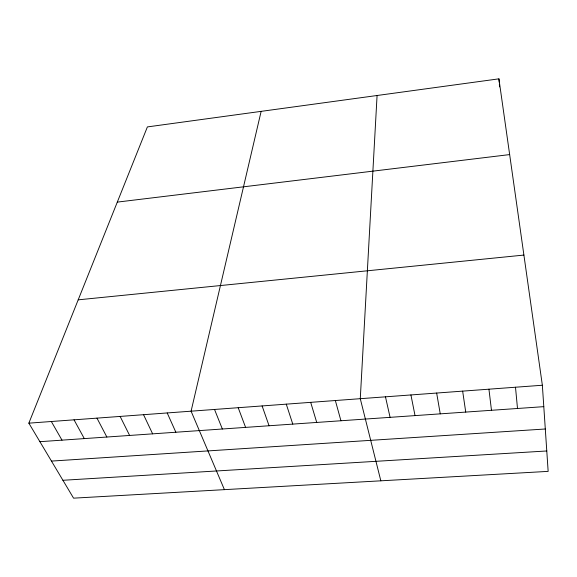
<?xml version="1.0" encoding="UTF-8"?>
<svg xmlns="http://www.w3.org/2000/svg" width="577" height="577" viewBox="0 0 577 577"><rect width="100%" height="100%" fill="white"/><g stroke="black" fill="none" stroke-linecap="round" stroke-linejoin="round"><path stroke-width="0.87" d="M377.077 95.501L360.279 398.685L380.834 480.821M261.136 111.361L191.088 411.177L224.417 489.649M28.85 423.165L147.387 126.918L498.917 78.84L542.358 385.241L548.15 471.38L73.575 498.16L28.85 423.165L542.358 385.241M117.304 202.109L509.657 154.586M78.198 299.838L523.902 255.07M39.892 441.686L543.794 406.655M51.468 461.088L545.301 428.992M62.907 480.28L546.78 450.976M51.324 421.506L61.999 440.15M74.029 419.825L84.314 438.599M96.965 418.13L106.86 437.027M120.131 416.421L129.63 435.447M143.543 414.69L152.631 433.846M167.193 412.944L175.862 432.231M214.521 409.454L222.347 428.999M238.193 407.701L245.593 427.384M262.109 405.934L269.07 425.754M286.271 404.152L292.777 424.102M310.686 402.349L316.73 422.443M335.352 400.525L340.935 420.756M385.472 396.825L390.081 417.344M410.925 394.949L415.036 415.606M436.652 393.045L440.251 413.853M462.653 391.127L465.733 412.086M488.935 389.186L491.474 410.29M515.499 387.225L517.497 408.487M498.917 78.84L499.22 82.403M499.365 84.192L499.595 86.867"/></g></svg>
